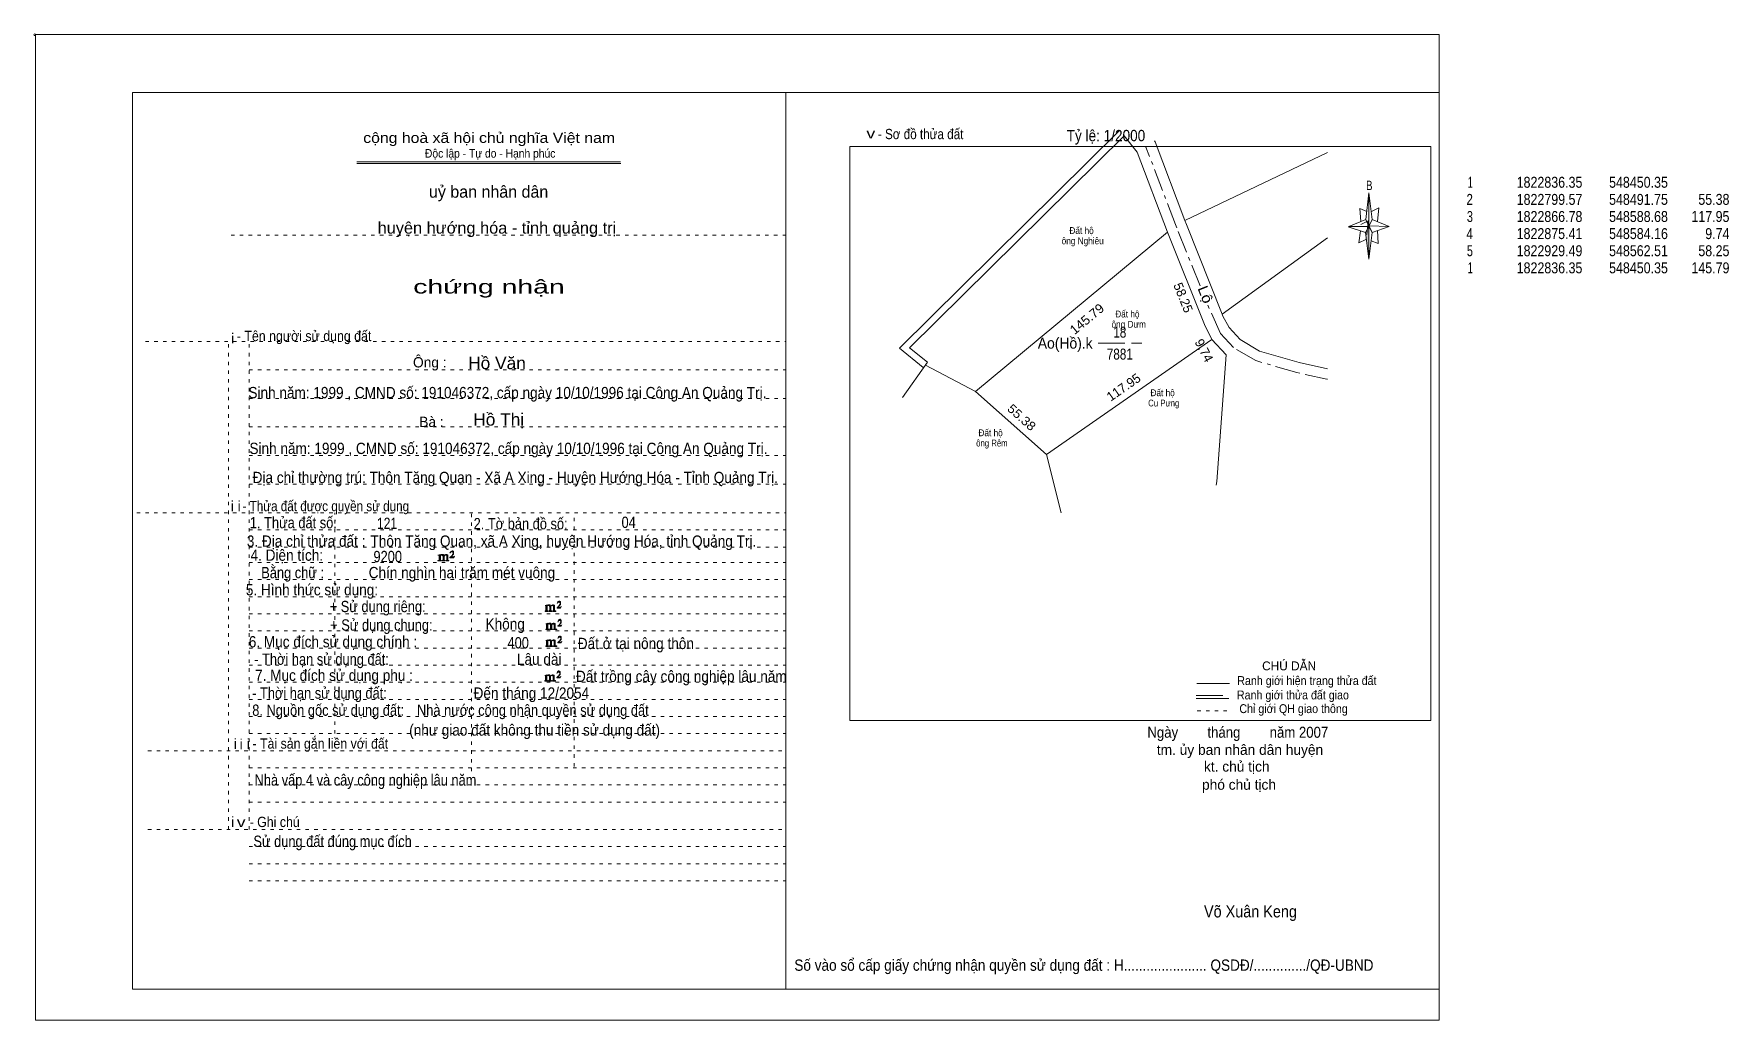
# Model space of a CAD drawing. Header units: centimetres. Extents: x -1.6 to 48, y -3.3 to 25.5.
import ezdxf
from ezdxf.enums import TextEntityAlignment as Align

# ---------------------------------------------------------------- set-up
doc = ezdxf.new("R2010")
doc.units = ezdxf.units.CM
doc.header["$LTSCALE"] = 0.13
for name, pattern in [('DOT_DASHED', [7.7, 5, -1.2, 0.3, -1.2]), ('DOTTED', [1.5, 0.3, -1.2]), ('LONG_DASHED', [7.5, 6, -1.5])]:
    doc.linetypes.add(name, pattern=pattern)
for name, color, linetype, lineweight in [('1', 7, 'DOTTED', 13), ('22', 7, 'Continuous', 13), ('33', 7, 'LONG_DASHED', 13), ('4', 7, 'Continuous', 13), ('5', 7, 'Continuous', 13), ('50', 7, 'Continuous', 13)]:
    doc.layers.add(name, color=color, linetype=linetype, lineweight=lineweight)
for name, color, linetype in [('10', 7, 'Continuous'), ('23', 7, 'Continuous'), ('30', 7, 'Continuous')]:
    doc.layers.add(name, color=color, linetype=linetype)

msp = doc.modelspace()

# ---------------------------------------------------------------- hatches: boundary and pattern name
at = {"layer": '5'}
msp.add_hatch(color=256, dxfattribs=at).paths.add_polyline_path([(37.46, 19.87), (37.46, 18.91), (37.36, 19.69)])
at = {"layer": '50'}
for points in [[(10.27, 10.13), (10.27, 10.12), (10.27, 10.11), (10.25, 10.11), (10.24, 10.11), (10.24, 10.1), (10.33, 10.1), (10.33, 10.11), (10.32, 10.11), (10.31, 10.11), (10.31, 10.12), (10.31, 10.13), (10.31, 10.24), (10.31, 10.25), (10.32, 10.26), (10.34, 10.26), (10.35, 10.26), (10.36, 10.26), (10.37, 10.25), (10.39, 10.22), (10.39, 10.13), (10.37, 10.12), (10.37, 10.11), (10.36, 10.11), (10.35, 10.11), (10.35, 10.1), (10.44, 10.1), (10.44, 10.11), (10.43, 10.11), (10.42, 10.11), (10.42, 10.12), (10.42, 10.13), (10.42, 10.24), (10.44, 10.26), (10.45, 10.26), (10.46, 10.26), (10.49, 10.26), (10.49, 10.25), (10.5, 10.24), (10.5, 10.22), (10.5, 10.13), (10.5, 10.12), (10.49, 10.11), (10.49, 10.11), (10.47, 10.11), (10.47, 10.1), (10.56, 10.1), (10.56, 10.11), (10.55, 10.11), (10.54, 10.11), (10.53, 10.12), (10.53, 10.13), (10.53, 10.2), (10.53, 10.25), (10.53, 10.26), (10.52, 10.27), (10.5, 10.28), (10.47, 10.28), (10.46, 10.28), (10.44, 10.27), (10.41, 10.25), (10.41, 10.26), (10.4, 10.28), (10.39, 10.28), (10.37, 10.28), (10.35, 10.28), (10.34, 10.28), (10.32, 10.26), (10.31, 10.26), (10.31, 10.25), (10.31, 10.25), (10.31, 10.26), (10.31, 10.28), (10.24, 10.26), (10.24, 10.26), (10.25, 10.26), (10.27, 10.25), (10.27, 10.24), (10.27, 10.23)], [(10.69, 10.19), (10.72, 10.24), (10.72, 10.24), (10.71, 10.22), (10.69, 10.22), (10.68, 10.22), (10.63, 10.22), (10.66, 10.26), (10.67, 10.27), (10.69, 10.28), (10.69, 10.3), (10.69, 10.32), (10.69, 10.34), (10.69, 10.35), (10.69, 10.37), (10.68, 10.38), (10.67, 10.38), (10.66, 10.39), (10.65, 10.39), (10.63, 10.38), (10.63, 10.38), (10.62, 10.37), (10.61, 10.35), (10.59, 10.33), (10.61, 10.33), (10.61, 10.35), (10.62, 10.35), (10.63, 10.36), (10.65, 10.36), (10.66, 10.36), (10.67, 10.35), (10.68, 10.35), (10.68, 10.32), (10.68, 10.3), (10.66, 10.28), (10.66, 10.26), (10.65, 10.25), (10.59, 10.2), (10.59, 10.19)], [(13.39, 8.66), (13.39, 8.65), (13.39, 8.64), (13.38, 8.64), (13.37, 8.64), (13.37, 8.62), (13.45, 8.62), (13.45, 8.64), (13.44, 8.64), (13.43, 8.64), (13.43, 8.65), (13.43, 8.66), (13.43, 8.77), (13.43, 8.78), (13.44, 8.79), (13.47, 8.79), (13.48, 8.79), (13.49, 8.79), (13.5, 8.78), (13.51, 8.74), (13.51, 8.66), (13.5, 8.65), (13.5, 8.64), (13.49, 8.64), (13.48, 8.64), (13.48, 8.62), (13.57, 8.62), (13.57, 8.64), (13.55, 8.64), (13.54, 8.64), (13.54, 8.65), (13.54, 8.66), (13.54, 8.77), (13.57, 8.79), (13.58, 8.79), (13.59, 8.79), (13.61, 8.79), (13.61, 8.78), (13.62, 8.77), (13.62, 8.74), (13.62, 8.66), (13.62, 8.65), (13.61, 8.64), (13.61, 8.64), (13.6, 8.64), (13.6, 8.62), (13.69, 8.62), (13.69, 8.64), (13.67, 8.64), (13.66, 8.64), (13.65, 8.65), (13.65, 8.66), (13.65, 8.73), (13.65, 8.78), (13.65, 8.79), (13.64, 8.8), (13.62, 8.81), (13.6, 8.81), (13.59, 8.81), (13.57, 8.8), (13.53, 8.78), (13.53, 8.79), (13.52, 8.81), (13.51, 8.81), (13.5, 8.81), (13.48, 8.81), (13.47, 8.81), (13.44, 8.79), (13.43, 8.79), (13.43, 8.78), (13.43, 8.78), (13.43, 8.79), (13.43, 8.81), (13.37, 8.79), (13.37, 8.79), (13.38, 8.79), (13.39, 8.78), (13.39, 8.77), (13.39, 8.76)], [(13.82, 8.72), (13.84, 8.77), (13.84, 8.77), (13.83, 8.74), (13.82, 8.74), (13.81, 8.74), (13.75, 8.74), (13.79, 8.79), (13.8, 8.8), (13.82, 8.81), (13.82, 8.83), (13.82, 8.84), (13.82, 8.87), (13.82, 8.88), (13.82, 8.9), (13.81, 8.91), (13.8, 8.91), (13.79, 8.92), (13.77, 8.92), (13.75, 8.91), (13.75, 8.91), (13.74, 8.9), (13.73, 8.88), (13.72, 8.86), (13.73, 8.86), (13.73, 8.88), (13.74, 8.88), (13.75, 8.89), (13.77, 8.89), (13.79, 8.89), (13.8, 8.88), (13.81, 8.88), (13.81, 8.84), (13.81, 8.83), (13.79, 8.81), (13.79, 8.79), (13.77, 8.78), (13.72, 8.73), (13.72, 8.72)], [(13.41, 8.12), (13.41, 8.11), (13.41, 8.1), (13.4, 8.1), (13.39, 8.1), (13.39, 8.09), (13.48, 8.09), (13.48, 8.1), (13.47, 8.1), (13.45, 8.1), (13.45, 8.11), (13.45, 8.12), (13.45, 8.23), (13.45, 8.24), (13.47, 8.26), (13.49, 8.26), (13.5, 8.26), (13.51, 8.26), (13.52, 8.24), (13.53, 8.21), (13.53, 8.12), (13.52, 8.11), (13.52, 8.1), (13.51, 8.1), (13.5, 8.1), (13.5, 8.09), (13.59, 8.09), (13.59, 8.1), (13.58, 8.1), (13.57, 8.1), (13.57, 8.11), (13.57, 8.12), (13.57, 8.23), (13.59, 8.26), (13.6, 8.26), (13.61, 8.26), (13.63, 8.26), (13.63, 8.24), (13.64, 8.23), (13.64, 8.21), (13.64, 8.12), (13.64, 8.11), (13.63, 8.1), (13.63, 8.1), (13.62, 8.1), (13.62, 8.09), (13.71, 8.09), (13.71, 8.1), (13.7, 8.1), (13.69, 8.1), (13.67, 8.11), (13.67, 8.12), (13.67, 8.2), (13.67, 8.24), (13.67, 8.26), (13.66, 8.27), (13.64, 8.28), (13.62, 8.28), (13.61, 8.28), (13.59, 8.27), (13.55, 8.24), (13.55, 8.26), (13.54, 8.28), (13.53, 8.28), (13.52, 8.28), (13.5, 8.28), (13.49, 8.28), (13.47, 8.26), (13.45, 8.26), (13.45, 8.24), (13.45, 8.24), (13.45, 8.26), (13.45, 8.28), (13.39, 8.26), (13.39, 8.26), (13.4, 8.26), (13.41, 8.24), (13.41, 8.23), (13.41, 8.22)], [(13.84, 8.19), (13.86, 8.23), (13.86, 8.23), (13.85, 8.21), (13.84, 8.21), (13.83, 8.21), (13.77, 8.21), (13.81, 8.26), (13.82, 8.27), (13.84, 8.28), (13.84, 8.3), (13.84, 8.31), (13.84, 8.33), (13.84, 8.34), (13.84, 8.37), (13.83, 8.38), (13.82, 8.38), (13.81, 8.39), (13.8, 8.39), (13.77, 8.38), (13.77, 8.38), (13.76, 8.37), (13.75, 8.34), (13.74, 8.32), (13.75, 8.32), (13.75, 8.34), (13.76, 8.34), (13.77, 8.36), (13.8, 8.36), (13.81, 8.36), (13.82, 8.34), (13.83, 8.34), (13.83, 8.31), (13.83, 8.3), (13.81, 8.28), (13.81, 8.26), (13.8, 8.24), (13.74, 8.2), (13.74, 8.19)], [(13.41, 7.64), (13.41, 7.63), (13.41, 7.62), (13.4, 7.62), (13.39, 7.62), (13.39, 7.6), (13.47, 7.6), (13.47, 7.62), (13.46, 7.62), (13.45, 7.62), (13.45, 7.63), (13.45, 7.64), (13.45, 7.75), (13.45, 7.76), (13.46, 7.77), (13.49, 7.77), (13.5, 7.77), (13.51, 7.77), (13.52, 7.76), (13.53, 7.72), (13.53, 7.64), (13.52, 7.63), (13.52, 7.62), (13.51, 7.62), (13.5, 7.62), (13.5, 7.6), (13.59, 7.6), (13.59, 7.62), (13.57, 7.62), (13.56, 7.62), (13.56, 7.63), (13.56, 7.64), (13.56, 7.75), (13.59, 7.77), (13.6, 7.77), (13.61, 7.77), (13.63, 7.77), (13.63, 7.76), (13.64, 7.75), (13.64, 7.72), (13.64, 7.64), (13.64, 7.63), (13.63, 7.62), (13.63, 7.62), (13.62, 7.62), (13.62, 7.6), (13.71, 7.6), (13.71, 7.62), (13.69, 7.62), (13.68, 7.62), (13.67, 7.63), (13.67, 7.64), (13.67, 7.71), (13.67, 7.76), (13.67, 7.77), (13.66, 7.78), (13.64, 7.79), (13.62, 7.79), (13.61, 7.79), (13.59, 7.78), (13.55, 7.76), (13.55, 7.77), (13.54, 7.79), (13.53, 7.79), (13.52, 7.79), (13.5, 7.79), (13.49, 7.79), (13.46, 7.77), (13.45, 7.77), (13.45, 7.76), (13.45, 7.76), (13.45, 7.77), (13.45, 7.79), (13.39, 7.77), (13.39, 7.77), (13.4, 7.77), (13.41, 7.76), (13.41, 7.75), (13.41, 7.74)], [(13.84, 7.7), (13.86, 7.75), (13.86, 7.75), (13.85, 7.72), (13.84, 7.72), (13.83, 7.72), (13.77, 7.72), (13.81, 7.77), (13.82, 7.78), (13.84, 7.79), (13.84, 7.81), (13.84, 7.82), (13.84, 7.85), (13.84, 7.86), (13.84, 7.88), (13.83, 7.89), (13.82, 7.89), (13.81, 7.9), (13.79, 7.9), (13.77, 7.89), (13.77, 7.89), (13.76, 7.88), (13.75, 7.86), (13.74, 7.84), (13.75, 7.84), (13.75, 7.86), (13.76, 7.86), (13.77, 7.87), (13.79, 7.87), (13.81, 7.87), (13.82, 7.86), (13.83, 7.86), (13.83, 7.82), (13.83, 7.81), (13.81, 7.79), (13.81, 7.77), (13.79, 7.76), (13.74, 7.71), (13.74, 7.7)], [(13.38, 6.62), (13.38, 6.61), (13.38, 6.6), (13.37, 6.6), (13.36, 6.6), (13.36, 6.58), (13.44, 6.58), (13.44, 6.6), (13.43, 6.6), (13.42, 6.6), (13.42, 6.61), (13.42, 6.62), (13.42, 6.73), (13.42, 6.74), (13.43, 6.75), (13.46, 6.75), (13.47, 6.75), (13.48, 6.75), (13.49, 6.74), (13.5, 6.7), (13.5, 6.62), (13.49, 6.61), (13.49, 6.6), (13.48, 6.6), (13.47, 6.6), (13.47, 6.58), (13.56, 6.58), (13.56, 6.6), (13.54, 6.6), (13.53, 6.6), (13.53, 6.61), (13.53, 6.62), (13.53, 6.73), (13.56, 6.75), (13.57, 6.75), (13.58, 6.75), (13.6, 6.75), (13.6, 6.74), (13.61, 6.73), (13.61, 6.7), (13.61, 6.62), (13.61, 6.61), (13.6, 6.6), (13.6, 6.6), (13.59, 6.6), (13.59, 6.58), (13.68, 6.58), (13.68, 6.6), (13.66, 6.6), (13.65, 6.6), (13.64, 6.61), (13.64, 6.62), (13.64, 6.69), (13.64, 6.74), (13.64, 6.75), (13.63, 6.76), (13.61, 6.77), (13.59, 6.77), (13.58, 6.77), (13.56, 6.76), (13.52, 6.74), (13.52, 6.75), (13.51, 6.77), (13.5, 6.77), (13.49, 6.77), (13.47, 6.77), (13.46, 6.77), (13.43, 6.75), (13.42, 6.75), (13.42, 6.74), (13.42, 6.74), (13.42, 6.75), (13.42, 6.77), (13.36, 6.75), (13.36, 6.75), (13.37, 6.75), (13.38, 6.74), (13.38, 6.73), (13.38, 6.72)], [(13.81, 6.68), (13.83, 6.73), (13.83, 6.73), (13.82, 6.7), (13.81, 6.7), (13.8, 6.7), (13.74, 6.7), (13.78, 6.75), (13.79, 6.76), (13.81, 6.77), (13.81, 6.79), (13.81, 6.8), (13.81, 6.83), (13.81, 6.84), (13.81, 6.86), (13.8, 6.87), (13.79, 6.87), (13.78, 6.88), (13.76, 6.88), (13.74, 6.87), (13.74, 6.87), (13.73, 6.86), (13.72, 6.84), (13.71, 6.82), (13.72, 6.82), (13.72, 6.84), (13.73, 6.84), (13.74, 6.85), (13.76, 6.85), (13.78, 6.85), (13.79, 6.84), (13.8, 6.84), (13.8, 6.8), (13.8, 6.79), (13.78, 6.77), (13.78, 6.75), (13.76, 6.74), (13.71, 6.69), (13.71, 6.68)]]:
    msp.add_hatch(color=256, dxfattribs=at).paths.add_polyline_path(points)

# ---------------------------------------------------------------- linework, layer by layer
at = {"layer": '1', "linetype": 'Continuous'}
for p, q in [((1.31, -2.42), (1.31, 23.78)), ((1.31, 23.78), (39.51, 23.78)), ((20.41, -2.42), (20.41, 23.78)), ((39.51, -2.42), (39.51, 23.78)), ((7.87, 21.76), (15.58, 21.76)), ((7.87, 21.71), (15.59, 21.71)), ((37.36, 19.69), (36.85, 19.86)), ((1.31, -2.42), (39.51, -2.42))]:
    msp.add_line(p, q, dxfattribs=at)
at = {"layer": '1'}
for p, q in [((4.19, 19.61), (20.41, 19.61)), ((1.69, 16.51), (20.41, 16.51)), ((4.11, 2.25), (4.11, 16.51)), ((4.72, 2.25), (4.72, 16.51)), ((4.72, 15.68), (20.41, 15.68)), ((4.72, 14.84), (20.41, 14.84)), ((4.72, 14.01), (20.41, 14.01)), ((4.72, 13.18), (20.41, 13.18)), ((4.72, 12.34), (20.41, 12.34)), ((1.43, 11.5), (20.41, 11.5)), ((7.22, 5.05), (7.22, 11.5)), ((11.22, 3.95), (11.22, 11.5)), ((14.22, 4.09), (14.22, 11.5)), ((4.72, 11), (20.41, 11)), ((4.72, 10.5), (20.41, 10.5)), ((4.72, 10.05), (20.41, 10.05)), ((4.72, 9.55), (20.41, 9.55)), ((4.72, 9.05), (20.41, 9.05)), ((4.72, 8.55), (20.41, 8.55)), ((4.72, 8.05), (20.41, 8.05)), ((4.72, 7.55), (20.41, 7.55)), ((4.72, 7.05), (20.41, 7.05)), ((4.72, 6.55), (20.41, 6.55)), ((4.72, 6.05), (20.41, 6.05)), ((4.72, 5.55), (20.41, 5.55)), ((4.72, 5.05), (20.41, 5.05)), ((1.76, 4.55), (20.41, 4.55)), ((4.72, 4.05), (20.41, 4.05)), ((4.72, 3.55), (20.41, 3.55)), ((4.72, 3.05), (20.41, 3.05)), ((1.76, 2.25), (20.41, 2.25)), ((4.72, 1.75), (20.41, 1.75)), ((4.72, 1.25), (20.41, 1.25)), ((4.72, 0.75), (20.41, 0.75))]:
    msp.add_line(p, q, dxfattribs=at)
at = {"layer": '1', "linetype": 'Continuous'}
msp.add_lwpolyline([(-1.53, -3.32), (39.51, -3.32), (39.51, 25.48), (-1.53, 25.48)], close=True, dxfattribs=at)
msp.add_lwpolyline([(37.37, 19.49), (37.16, 19.39), (37.21, 19.74)], dxfattribs=at)
at = {"layer": '22'}
for p, q in [((23.73, 16.31), (30.16, 22.66)), ((24.03, 16.32), (30.3, 22.52)), ((32.08, 20.04), (36.25, 22.03)), ((31.57, 19.7), (25.96, 15.05)), ((31.57, 19.7), (32.65, 17)), ((33.17, 17.31), (36.25, 19.54)), ((32.87, 16.57), (32.65, 17)), ((33.19, 17.25), (33.17, 17.31)), ((28.03, 13.21), (32.87, 16.57)), ((24.43, 15.75), (23.73, 16.31)), ((23.82, 14.87), (24.55, 15.9)), ((24.55, 15.9), (24.03, 16.32)), ((24.49, 15.82), (25.96, 15.05)), ((25.96, 15.05), (28.03, 13.21)), ((28.03, 13.21), (28.46, 11.5))]:
    msp.add_line(p, q, dxfattribs=at)
for points in [[(31.57, 19.7), (30.68, 22.04), (30.3, 22.52)], [(32.08, 20.04), (31.21, 22.34), (31.19, 22.37)], [(33.17, 17.31), (32.12, 19.93), (32.08, 20.04)], [(36.25, 15.71), (35.42, 15.89), (34.26, 16.23), (33.69, 16.57), (33.37, 16.92), (33.19, 17.25)], [(32.99, 12.31), (33.01, 12.42), (33.28, 16.12), (32.87, 16.57)]]:
    msp.add_lwpolyline(points, dxfattribs=at)
at = {"layer": '22', "linetype": 'DOT_DASHED'}
for points in [[(31.8, 19.93), (30.94, 22.19), (30.95, 22.18)], [(32.52, 18.13), (31.84, 19.83), (31.8, 19.93)], [(36.25, 15.41), (36.23, 15.41), (35.35, 15.6), (34.15, 15.95), (33.5, 16.33), (33.12, 16.74), (32.72, 17.63)]]:
    msp.add_lwpolyline(points, dxfattribs=at)
at = {"layer": '33'}
msp.add_line((29.54, 16.46), (30.82, 16.46), dxfattribs=at)
at = {"layer": '4'}
for p, q in [((32.43, 6.51), (33.38, 6.51)), ((32.41, 6.08), (33.36, 6.08))]:
    msp.add_line(p, q, dxfattribs=at)
at = {"layer": '4', "linetype": 'LONG_DASHED'}
msp.add_line((32.41, 6.16), (33.36, 6.16), dxfattribs=at)
at = {"layer": '4', "linetype": 'DOTTED'}
msp.add_line((32.44, 5.72), (33.43, 5.72), dxfattribs=at)
at = {"layer": '4'}
msp.add_lwpolyline([(22.28, 22.21), (39.27, 22.21), (39.27, 5.43), (22.28, 5.43)], close=True, dxfattribs=at)
msp.add_circle((-1.55, 25.47), 0.025, dxfattribs=at)
at = {"layer": '5'}
for p, q in [((37.37, 20.07), (37.46, 20.85)), ((37.55, 20.07), (38.05, 19.87)), ((37.55, 19.69), (37.46, 18.91)), ((37.73, 19.37), (37.52, 19.45)), ((37.71, 19.75), (37.73, 19.37))]:
    msp.add_line(p, q, dxfattribs=at)
for points in [[(37.46, 20.85), (37.55, 20.07), (37.46, 19.87)], [(37.46, 19.87), (36.87, 19.87), (37.37, 20.07), (37.55, 19.69), (38.05, 19.87), (37.46, 19.89)], [(37.46, 19.87), (37.46, 18.91), (37.36, 19.69)]]:
    msp.add_lwpolyline(points, close=True, dxfattribs=at)
for points in [[(37.4, 20.31), (37.19, 20.39), (37.22, 20.01)], [(37.53, 20.31), (37.75, 20.41), (37.71, 20.01)], [(37.46, 19.87), (37.37, 20.07), (36.87, 19.87)], [(37.22, 19.93), (37.44, 20.03), (37.4, 19.63)], [(37.46, 19.87), (37.55, 19.69), (38.05, 19.87)]]:
    msp.add_lwpolyline(points, dxfattribs=at)
at = {"layer": '50'}
for points in [[(10.27, 10.13), (10.27, 10.12), (10.27, 10.11), (10.25, 10.11), (10.24, 10.11), (10.24, 10.1), (10.33, 10.1), (10.33, 10.11), (10.32, 10.11), (10.31, 10.11), (10.31, 10.12), (10.31, 10.13), (10.31, 10.24), (10.31, 10.25), (10.32, 10.26), (10.34, 10.26), (10.35, 10.26), (10.36, 10.26), (10.37, 10.25), (10.39, 10.22), (10.39, 10.13), (10.37, 10.12), (10.37, 10.11), (10.36, 10.11), (10.35, 10.11), (10.35, 10.1), (10.44, 10.1), (10.44, 10.11), (10.43, 10.11), (10.42, 10.11), (10.42, 10.12), (10.42, 10.13), (10.42, 10.24), (10.44, 10.26), (10.45, 10.26), (10.46, 10.26), (10.49, 10.26), (10.49, 10.25), (10.5, 10.24), (10.5, 10.22), (10.5, 10.13), (10.5, 10.12), (10.49, 10.11), (10.49, 10.11), (10.47, 10.11), (10.47, 10.1), (10.56, 10.1), (10.56, 10.11), (10.55, 10.11), (10.54, 10.11), (10.53, 10.12), (10.53, 10.13), (10.53, 10.2), (10.53, 10.25), (10.53, 10.26), (10.52, 10.27), (10.5, 10.28), (10.47, 10.28), (10.46, 10.28), (10.44, 10.27), (10.41, 10.25), (10.41, 10.26), (10.4, 10.28), (10.39, 10.28), (10.37, 10.28), (10.35, 10.28), (10.34, 10.28), (10.32, 10.26), (10.31, 10.26), (10.31, 10.25), (10.31, 10.25), (10.31, 10.26), (10.31, 10.28), (10.24, 10.26), (10.24, 10.26), (10.25, 10.26), (10.27, 10.25), (10.27, 10.24), (10.27, 10.23)], [(10.69, 10.19), (10.72, 10.24), (10.72, 10.24), (10.71, 10.22), (10.69, 10.22), (10.68, 10.22), (10.63, 10.22), (10.66, 10.26), (10.67, 10.27), (10.69, 10.28), (10.69, 10.3), (10.69, 10.32), (10.69, 10.34), (10.69, 10.35), (10.69, 10.37), (10.68, 10.38), (10.67, 10.38), (10.66, 10.39), (10.65, 10.39), (10.63, 10.38), (10.63, 10.38), (10.62, 10.37), (10.61, 10.35), (10.59, 10.33), (10.61, 10.33), (10.61, 10.35), (10.62, 10.35), (10.63, 10.36), (10.65, 10.36), (10.66, 10.36), (10.67, 10.35), (10.68, 10.35), (10.68, 10.32), (10.68, 10.3), (10.66, 10.28), (10.66, 10.26), (10.65, 10.25), (10.59, 10.2), (10.59, 10.19)], [(13.39, 8.66), (13.39, 8.65), (13.39, 8.64), (13.38, 8.64), (13.37, 8.64), (13.37, 8.62), (13.45, 8.62), (13.45, 8.64), (13.44, 8.64), (13.43, 8.64), (13.43, 8.65), (13.43, 8.66), (13.43, 8.77), (13.43, 8.78), (13.44, 8.79), (13.47, 8.79), (13.48, 8.79), (13.49, 8.79), (13.5, 8.78), (13.51, 8.74), (13.51, 8.66), (13.5, 8.65), (13.5, 8.64), (13.49, 8.64), (13.48, 8.64), (13.48, 8.62), (13.57, 8.62), (13.57, 8.64), (13.55, 8.64), (13.54, 8.64), (13.54, 8.65), (13.54, 8.66), (13.54, 8.77), (13.57, 8.79), (13.58, 8.79), (13.59, 8.79), (13.61, 8.79), (13.61, 8.78), (13.62, 8.77), (13.62, 8.74), (13.62, 8.66), (13.62, 8.65), (13.61, 8.64), (13.61, 8.64), (13.6, 8.64), (13.6, 8.62), (13.69, 8.62), (13.69, 8.64), (13.67, 8.64), (13.66, 8.64), (13.65, 8.65), (13.65, 8.66), (13.65, 8.73), (13.65, 8.78), (13.65, 8.79), (13.64, 8.8), (13.62, 8.81), (13.6, 8.81), (13.59, 8.81), (13.57, 8.8), (13.53, 8.78), (13.53, 8.79), (13.52, 8.81), (13.51, 8.81), (13.5, 8.81), (13.48, 8.81), (13.47, 8.81), (13.44, 8.79), (13.43, 8.79), (13.43, 8.78), (13.43, 8.78), (13.43, 8.79), (13.43, 8.81), (13.37, 8.79), (13.37, 8.79), (13.38, 8.79), (13.39, 8.78), (13.39, 8.77), (13.39, 8.76)], [(13.82, 8.72), (13.84, 8.77), (13.84, 8.77), (13.83, 8.74), (13.82, 8.74), (13.81, 8.74), (13.75, 8.74), (13.79, 8.79), (13.8, 8.8), (13.82, 8.81), (13.82, 8.83), (13.82, 8.84), (13.82, 8.87), (13.82, 8.88), (13.82, 8.9), (13.81, 8.91), (13.8, 8.91), (13.79, 8.92), (13.77, 8.92), (13.75, 8.91), (13.75, 8.91), (13.74, 8.9), (13.73, 8.88), (13.72, 8.86), (13.73, 8.86), (13.73, 8.88), (13.74, 8.88), (13.75, 8.89), (13.77, 8.89), (13.79, 8.89), (13.8, 8.88), (13.81, 8.88), (13.81, 8.84), (13.81, 8.83), (13.79, 8.81), (13.79, 8.79), (13.77, 8.78), (13.72, 8.73), (13.72, 8.72)], [(13.41, 8.12), (13.41, 8.11), (13.41, 8.1), (13.4, 8.1), (13.39, 8.1), (13.39, 8.09), (13.48, 8.09), (13.48, 8.1), (13.47, 8.1), (13.45, 8.1), (13.45, 8.11), (13.45, 8.12), (13.45, 8.23), (13.45, 8.24), (13.47, 8.26), (13.49, 8.26), (13.5, 8.26), (13.51, 8.26), (13.52, 8.24), (13.53, 8.21), (13.53, 8.12), (13.52, 8.11), (13.52, 8.1), (13.51, 8.1), (13.5, 8.1), (13.5, 8.09), (13.59, 8.09), (13.59, 8.1), (13.58, 8.1), (13.57, 8.1), (13.57, 8.11), (13.57, 8.12), (13.57, 8.23), (13.59, 8.26), (13.6, 8.26), (13.61, 8.26), (13.63, 8.26), (13.63, 8.24), (13.64, 8.23), (13.64, 8.21), (13.64, 8.12), (13.64, 8.11), (13.63, 8.1), (13.63, 8.1), (13.62, 8.1), (13.62, 8.09), (13.71, 8.09), (13.71, 8.1), (13.7, 8.1), (13.69, 8.1), (13.67, 8.11), (13.67, 8.12), (13.67, 8.2), (13.67, 8.24), (13.67, 8.26), (13.66, 8.27), (13.64, 8.28), (13.62, 8.28), (13.61, 8.28), (13.59, 8.27), (13.55, 8.24), (13.55, 8.26), (13.54, 8.28), (13.53, 8.28), (13.52, 8.28), (13.5, 8.28), (13.49, 8.28), (13.47, 8.26), (13.45, 8.26), (13.45, 8.24), (13.45, 8.24), (13.45, 8.26), (13.45, 8.28), (13.39, 8.26), (13.39, 8.26), (13.4, 8.26), (13.41, 8.24), (13.41, 8.23), (13.41, 8.22)], [(13.84, 8.19), (13.86, 8.23), (13.86, 8.23), (13.85, 8.21), (13.84, 8.21), (13.83, 8.21), (13.77, 8.21), (13.81, 8.26), (13.82, 8.27), (13.84, 8.28), (13.84, 8.3), (13.84, 8.31), (13.84, 8.33), (13.84, 8.34), (13.84, 8.37), (13.83, 8.38), (13.82, 8.38), (13.81, 8.39), (13.8, 8.39), (13.77, 8.38), (13.77, 8.38), (13.76, 8.37), (13.75, 8.34), (13.74, 8.32), (13.75, 8.32), (13.75, 8.34), (13.76, 8.34), (13.77, 8.36), (13.8, 8.36), (13.81, 8.36), (13.82, 8.34), (13.83, 8.34), (13.83, 8.31), (13.83, 8.3), (13.81, 8.28), (13.81, 8.26), (13.8, 8.24), (13.74, 8.2), (13.74, 8.19)], [(13.41, 7.64), (13.41, 7.63), (13.41, 7.62), (13.4, 7.62), (13.39, 7.62), (13.39, 7.6), (13.47, 7.6), (13.47, 7.62), (13.46, 7.62), (13.45, 7.62), (13.45, 7.63), (13.45, 7.64), (13.45, 7.75), (13.45, 7.76), (13.46, 7.77), (13.49, 7.77), (13.5, 7.77), (13.51, 7.77), (13.52, 7.76), (13.53, 7.72), (13.53, 7.64), (13.52, 7.63), (13.52, 7.62), (13.51, 7.62), (13.5, 7.62), (13.5, 7.6), (13.59, 7.6), (13.59, 7.62), (13.57, 7.62), (13.56, 7.62), (13.56, 7.63), (13.56, 7.64), (13.56, 7.75), (13.59, 7.77), (13.6, 7.77), (13.61, 7.77), (13.63, 7.77), (13.63, 7.76), (13.64, 7.75), (13.64, 7.72), (13.64, 7.64), (13.64, 7.63), (13.63, 7.62), (13.63, 7.62), (13.62, 7.62), (13.62, 7.6), (13.71, 7.6), (13.71, 7.62), (13.69, 7.62), (13.68, 7.62), (13.67, 7.63), (13.67, 7.64), (13.67, 7.71), (13.67, 7.76), (13.67, 7.77), (13.66, 7.78), (13.64, 7.79), (13.62, 7.79), (13.61, 7.79), (13.59, 7.78), (13.55, 7.76), (13.55, 7.77), (13.54, 7.79), (13.53, 7.79), (13.52, 7.79), (13.5, 7.79), (13.49, 7.79), (13.46, 7.77), (13.45, 7.77), (13.45, 7.76), (13.45, 7.76), (13.45, 7.77), (13.45, 7.79), (13.39, 7.77), (13.39, 7.77), (13.4, 7.77), (13.41, 7.76), (13.41, 7.75), (13.41, 7.74)], [(13.84, 7.7), (13.86, 7.75), (13.86, 7.75), (13.85, 7.72), (13.84, 7.72), (13.83, 7.72), (13.77, 7.72), (13.81, 7.77), (13.82, 7.78), (13.84, 7.79), (13.84, 7.81), (13.84, 7.82), (13.84, 7.85), (13.84, 7.86), (13.84, 7.88), (13.83, 7.89), (13.82, 7.89), (13.81, 7.9), (13.79, 7.9), (13.77, 7.89), (13.77, 7.89), (13.76, 7.88), (13.75, 7.86), (13.74, 7.84), (13.75, 7.84), (13.75, 7.86), (13.76, 7.86), (13.77, 7.87), (13.79, 7.87), (13.81, 7.87), (13.82, 7.86), (13.83, 7.86), (13.83, 7.82), (13.83, 7.81), (13.81, 7.79), (13.81, 7.77), (13.79, 7.76), (13.74, 7.71), (13.74, 7.7)], [(13.38, 6.62), (13.38, 6.61), (13.38, 6.6), (13.37, 6.6), (13.36, 6.6), (13.36, 6.58), (13.44, 6.58), (13.44, 6.6), (13.43, 6.6), (13.42, 6.6), (13.42, 6.61), (13.42, 6.62), (13.42, 6.73), (13.42, 6.74), (13.43, 6.75), (13.46, 6.75), (13.47, 6.75), (13.48, 6.75), (13.49, 6.74), (13.5, 6.7), (13.5, 6.62), (13.49, 6.61), (13.49, 6.6), (13.48, 6.6), (13.47, 6.6), (13.47, 6.58), (13.56, 6.58), (13.56, 6.6), (13.54, 6.6), (13.53, 6.6), (13.53, 6.61), (13.53, 6.62), (13.53, 6.73), (13.56, 6.75), (13.57, 6.75), (13.58, 6.75), (13.6, 6.75), (13.6, 6.74), (13.61, 6.73), (13.61, 6.7), (13.61, 6.62), (13.61, 6.61), (13.6, 6.6), (13.6, 6.6), (13.59, 6.6), (13.59, 6.58), (13.68, 6.58), (13.68, 6.6), (13.66, 6.6), (13.65, 6.6), (13.64, 6.61), (13.64, 6.62), (13.64, 6.69), (13.64, 6.74), (13.64, 6.75), (13.63, 6.76), (13.61, 6.77), (13.59, 6.77), (13.58, 6.77), (13.56, 6.76), (13.52, 6.74), (13.52, 6.75), (13.51, 6.77), (13.5, 6.77), (13.49, 6.77), (13.47, 6.77), (13.46, 6.77), (13.43, 6.75), (13.42, 6.75), (13.42, 6.74), (13.42, 6.74), (13.42, 6.75), (13.42, 6.77), (13.36, 6.75), (13.36, 6.75), (13.37, 6.75), (13.38, 6.74), (13.38, 6.73), (13.38, 6.72)], [(13.81, 6.68), (13.83, 6.73), (13.83, 6.73), (13.82, 6.7), (13.81, 6.7), (13.8, 6.7), (13.74, 6.7), (13.78, 6.75), (13.79, 6.76), (13.81, 6.77), (13.81, 6.79), (13.81, 6.8), (13.81, 6.83), (13.81, 6.84), (13.81, 6.86), (13.8, 6.87), (13.79, 6.87), (13.78, 6.88), (13.76, 6.88), (13.74, 6.87), (13.74, 6.87), (13.73, 6.86), (13.72, 6.84), (13.71, 6.82), (13.72, 6.82), (13.72, 6.84), (13.73, 6.84), (13.74, 6.85), (13.76, 6.85), (13.78, 6.85), (13.79, 6.84), (13.8, 6.84), (13.8, 6.8), (13.8, 6.79), (13.78, 6.77), (13.78, 6.75), (13.76, 6.74), (13.71, 6.69), (13.71, 6.68)]]:
    msp.add_lwpolyline(points, close=True, dxfattribs=at)

# ---------------------------------------------------------------- texts
at = {"layer": '1'}
for s, height, width, p in [('cộng hoà xã hội chủ nghĩa Việt nam', 0.3, 1.15, (11.735, 22.31)), ('v', 0.3, 1.3, (22.895, 22.44)), ('- Sơ đồ thửa đất ', 0.3, 0.85, (24.4, 22.42)), ('Độc lập - Tự do - Hạnh phúc', 0.25, 0.9, (11.765, 21.88)), ('chứng nhận', 0.4, 1.55, (11.73, 17.91)), ('- Tên người sử dụng đất', 0.3, 0.9, (6.325, 16.52)), ('- Thửa đất được quyền sử dụng', 0.3, 0.85, (6.96, 11.55)), ('- Tài sản gắn liền với đất ', 0.3, 0.9, (6.85, 4.61)), ('v', 0.3, 1.3, (4.485, 2.32)), ('- Ghi chú', 0.3, 0.9, (5.465, 2.32))]:
    msp.add_text(s, height=height, dxfattribs=dict(at, width=width)).set_placement(p, align=Align.CENTER)
for s, height, p in [('uỷ ban nhân dân', 0.35, (11.72, 20.71)), ('i', 0.3, (4.235, 16.45)), ('i', 0.3, (4.225, 11.55)), ('i', 0.3, (4.425, 11.55)), ('i', 0.3, (4.315, 4.6)), ('i', 0.3, (4.485, 4.59)), ('i', 0.3, (4.695, 4.6)), ('i', 0.3, (4.235, 2.32))]:
    msp.add_text(s, height=height, dxfattribs=at).set_placement(p, align=Align.CENTER)
at = {"layer": '10', "width": 0.9}
msp.add_text('Võ Xuân Keng', height=0.35, dxfattribs=at).set_placement((33.995, -0.32), align=Align.CENTER)
at = {"layer": '22', "width": 1.15}
msp.add_text('Lộ', height=0.3, rotation=291.818, dxfattribs=at).set_placement((32.538, 17.826), align=Align.CENTER)
at = {"layer": '23'}
for s, width, p in [('Đất hộ ', 0.9, (29.09, 19.65)), ('ông Nghiêu', 0.9, (29.09, 19.35)), ('Đất hộ ', 0.9, (30.43, 17.21)), ('ông Dưm', 0.9, (30.435, 16.91)), ('Đất hộ ', 0.9, (31.46, 14.91)), ('Cu Pưng', 0.85, (31.46, 14.61)), ('Đất hộ ', 0.9, (26.43, 13.74)), ('ông Rêm', 0.85, (26.435, 13.44))]:
    msp.add_text(s, height=0.2, dxfattribs=dict(at, width=width)).set_placement(p, align=Align.CENTER)
at = {"layer": '30'}
for s, width, p in [('1', 0.65, (40.5, 21)), ('1822836.35', 0.85, (43.7, 21)), ('548450.35', 0.85, (46.2, 21)), ('548450.35', 0.85, (46.2, 21)), ('2', 0.8, (40.5, 20.5)), ('1822799.57', 0.85, (43.7, 20.5)), ('548491.75', 0.85, (46.2, 20.5)), ('55.38', 0.85, (48, 20.5)), ('3', 0.75, (40.5, 20)), ('1822866.78', 0.85, (43.7, 20)), ('548588.68', 0.85, (46.2, 20)), ('117.95', 0.85, (48, 20)), ('4', 0.8, (40.5, 19.5)), ('1822875.41', 0.85, (43.7, 19.5)), ('548584.16', 0.85, (46.2, 19.5)), ('9.74', 0.85, (48, 19.5)), ('5', 0.75, (40.5, 19)), ('1822929.49', 0.85, (43.7, 19)), ('548562.51', 0.85, (46.2, 19)), ('58.25', 0.85, (48, 19)), ('1', 0.65, (40.5, 18.5)), ('1822836.35', 0.85, (43.7, 18.5)), ('548450.35', 0.85, (46.2, 18.5)), ('145.79', 0.85, (48, 18.5))]:
    msp.add_text(s, height=0.32, dxfattribs=dict(at, width=width)).set_placement(p, align=Align.RIGHT)
for s, rotation, p in [('58.25', 291.818, (31.904, 17.74)), ('9.74', 297.643, (32.517, 16.183)), ('117.95', 34.737, (30.363, 15.061))]:
    msp.add_text(s, height=0.27, rotation=rotation, dxfattribs=at).set_placement(p, align=Align.CENTER)
for s, height, rotation, width, p in [('145.79', 0.27, 39.707, 1.05, (29.299, 17.063)), ('55.38', 0.26, 318.382, 1.1, (27.219, 14.193))]:
    msp.add_text(s, height=height, rotation=rotation, dxfattribs=dict(at, width=width)).set_placement(p, align=Align.CENTER)
at = {"layer": '33', "width": 0.8}
for s, p in [('18', (30.175, 16.62)), ('7881', (30.175, 15.98))]:
    msp.add_text(s, height=0.32, dxfattribs=at).set_placement(p, align=Align.CENTER)
at = {"layer": '33', "width": 0.95}
msp.add_text('Ao(Hồ).k', height=0.32, dxfattribs=at).set_placement((29.38, 16.3), align=Align.RIGHT)
at = {"layer": '4', "width": 0.9}
for s, height, p in [('Tỷ lệ: 1/2000', 0.33, (29.77, 22.36)), ('Ranh giới hiện trạng thửa đất', 0.2591, (35.645, 6.47)), ('Ranh giới thửa đất giao ', 0.2591, (35.28, 6.05)), ('Chỉ giới QH giao thông', 0.2591, (35.255, 5.65))]:
    msp.add_text(s, height=height, dxfattribs=at).set_placement(p, align=Align.CENTER)
at = {"layer": '4'}
msp.add_text('CHÚ DẪN', height=0.2591, dxfattribs=at).set_placement((35.125, 6.9), align=Align.CENTER)
at = {"layer": '5', "width": 0.75}
msp.add_text('B', height=0.276, dxfattribs=at).set_placement((37.47, 20.93), align=Align.CENTER)
at = {"layer": '50'}
for s, height, width, p in [('  huyện hướng hóa - tỉnh quảng trị', 0.34, 1.05, (11.83, 19.66)), ('Hồ Văn', 0.36, 1.05, (11.965, 15.7)), ('Sinh năm: 1999 , CMND số: 191046372, cấp ngày 10/10/1996 tại Công An Quảng Trị.', 0.33, 0.9, (12.27, 14.85)), ('Hồ Thị', 0.36, 1.05, (12.015, 14.05)), ('Sinh năm: 1999 , CMND số: 191046372, cấp ngày 10/10/1996 tại Công An Quảng Trị.', 0.33, 0.9, (12.3, 13.22)), ('Địa chỉ thường trú: Thôn Tăng Quan - Xã A Xing - Huyện Hướng Hóa - Tỉnh Quảng Trị.', 0.33, 0.9, (12.5, 12.37)), ('1. Thửa đất số:  ', 0.33, 0.85, (6.115, 11.05)), ('121', 0.33, 0.8, (8.75, 11.03)), ('2. Tờ bản đồ số:  ', 0.33, 0.85, (12.76, 11.02)), ('04', 0.33, 0.85, (15.815, 11.06)), ('3. Địa chỉ thửa đất : ', 0.33, 0.9, (6.44, 10.51)), ('4. Diện tích: ', 0.33, 0.9, (5.875, 10.1)), ('Thôn Tăng Quan, xã A Xing, huyện Hướng Hóa, tỉnh Quảng Trị.', 0.33, 0.9, (13.905, 10.51)), ('Bằng chữ :', 0.33, 0.85, (5.99, 9.59)), ('Chín nghìn hai trăm mét vuông', 0.33, 0.9, (10.94, 9.59)), ('9200', 0.33, 0.85, (8.77, 10.06)), ('5. Hình thức sử dụng:', 0.33, 0.9, (6.555, 9.09)), ('+ Sử dụng riêng:', 0.33, 0.85, (8.475, 8.6)), ('Không', 0.33, 0.9, (12.205, 8.09)), ('6. Mục đích sử dụng chính :', 0.33, 0.9, (7.17, 7.57)), ('+ Sử dụng chung:', 0.33, 0.85, (8.585, 8.06)), ('400', 0.33, 0.85, (12.585, 7.54)), ('Đất ở tại nông thôn', 0.33, 0.9, (16.025, 7.52)), ('- Thời hạn sử dụng đất:', 0.33, 0.85, (6.835, 7.06)), ('7. Mục đích sử dụng phụ :', 0.33, 0.9, (7.2, 6.59)), ('Lâu dài', 0.33, 0.9, (13.2, 7.06)), ('Đất trồng cây công nghiệp lâu năm', 0.33, 0.9, (17.355, 6.56)), ('- Thời hạn sử dụng đất:', 0.33, 0.85, (6.775, 6.07)), ('Đến tháng 12/2054', 0.33, 0.9, (12.97, 6.07)), ('8. Nguồn gốc sử dụng đất:', 0.33, 0.85, (7.03, 5.57)), ('Nhà nước công nhận quyền sử dụng đất ', 0.33, 0.85, (13.065, 5.57)), ('(như giao đất không thu tiền sử dụng đất)', 0.33, 0.9, (13.065, 4.99)), ('Ngày        tháng        năm 2007', 0.32, 0.9, (33.625, 4.93)), ('Nhà vấp 4 và cây công nghiệp lâu năm', 0.33, 0.85, (8.12, 3.53)), ('Sử dụng đất đúng mục đích ', 0.33, 0.85, (7.21, 1.74)), ('Số vào sổ cấp giấy chứng nhận quyền sử dụng đất : H...................... QSDĐ/............../QĐ-UBND', 0.33, 0.9, (29.125, -1.88))]:
    msp.add_text(s, height=height, dxfattribs=dict(at, width=width)).set_placement(p, align=Align.CENTER)
for s, p in [('Ông :', (10, 15.75)), ('Bà :', (10.05, 14.01)), ('tm. ủy ban nhân dân huyện ', (33.745, 4.43)), ('kt. chủ tịch', (33.595, 3.94)), ('phó chủ tịch', (33.66, 3.41))]:
    msp.add_text(s, height=0.3, dxfattribs=at).set_placement(p, align=Align.CENTER)

doc.saveas('drawing.dxf')
